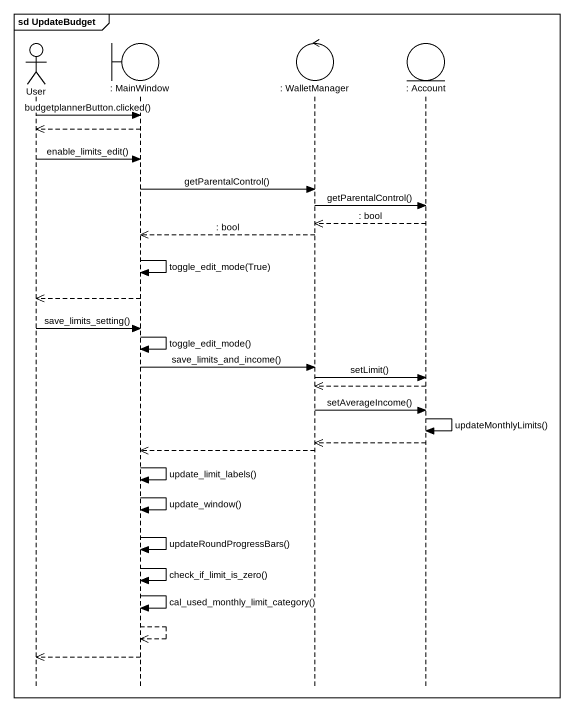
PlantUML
@startuml
mainframe sd UpdateBudget
hide footbox
actor User
boundary ": MainWindow" as MainWindow
control ": WalletManager" as WalletManager
entity ": Account" as Account

User -> MainWindow : budgetplannerButton.clicked()
MainWindow -->> User
User -> MainWindow : enable_limits_edit()
MainWindow -> WalletManager : getParentalControl()
WalletManager -> Account : getParentalControl()
Account -->> WalletManager : : bool
WalletManager -->> MainWindow : : bool
MainWindow -> MainWindow : toggle_edit_mode(True)
MainWindow -->> User
User -> MainWindow : save_limits_setting()
MainWindow -> MainWindow : toggle_edit_mode()
MainWindow -> WalletManager : save_limits_and_income()
WalletManager -> Account : setLimit()
Account -->> WalletManager
WalletManager -> Account : setAverageIncome()
Account -> Account : updateMonthlyLimits()
Account -->> WalletManager
WalletManager -->> MainWindow
MainWindow -> MainWindow : update_limit_labels()
MainWindow -> MainWindow : update_window()
MainWindow -> MainWindow : updateRoundProgressBars()
MainWindow -> MainWindow : check_if_limit_is_zero()
MainWindow -> MainWindow : cal_used_monthly_limit_category()
MainWindow -->> MainWindow
MainWindow -->> User
@enduml
